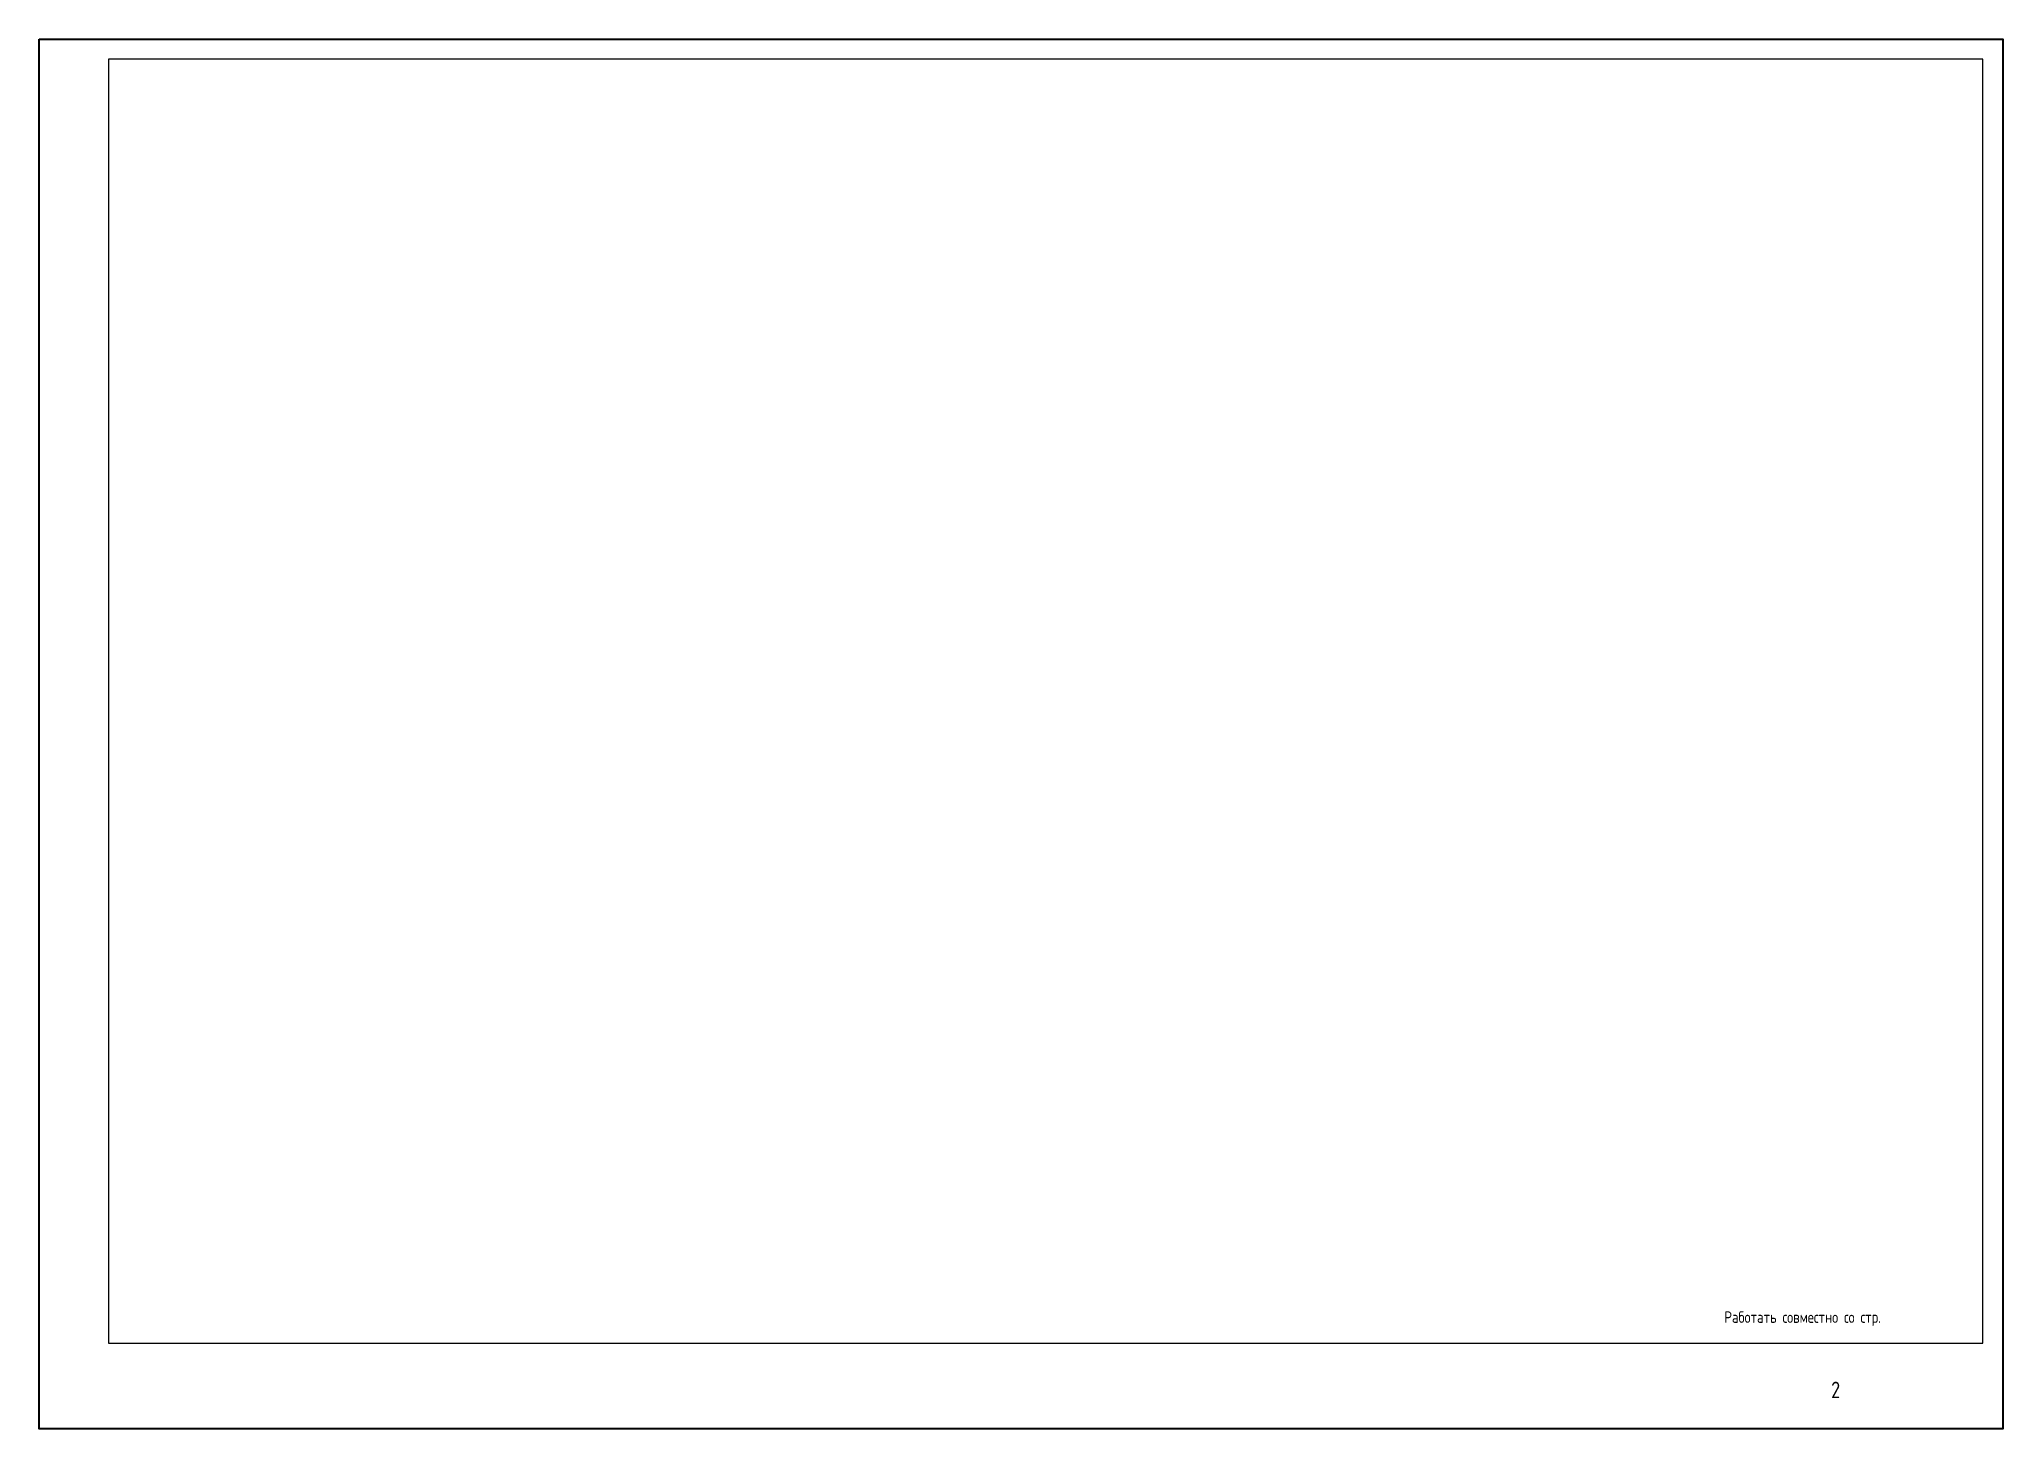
# Paper-space layout '01 А2' of a CAD drawing. Header units: millimetres. Extents: x 376 to 972, y -53 to 369.
import ezdxf

# ---------------------------------------------------------------- set-up
doc = ezdxf.new("R2010")
doc.units = ezdxf.units.MM
doc.layers.get('Defpoints').update_dxf_attribs({"color": 9})
doc.layers.add('ОСНОВНЫЕ', color=7, linetype='Continuous', lineweight=30)
doc.styles.add('GOST 2.304', font='CS_Gost2304.shx')

# ---------------------------------------------------------------- blocks, each defined once
blk = doc.blocks.new('5 мм номер')
at = {"layer": 'ОСНОВНЫЕ', "style": 'GOST 2.304'}
blk.add_attdef('PAGE', (0, 0), '', height=5, dxfattribs=at)

psp = doc.layouts.new('01 А2')

# ---------------------------------------------------------------- linework, layer by layer
at = {"layer": 'ОСНОВНЫЕ'}
psp.add_lwpolyline([(375.78, 369.31), (971.78, 369.31), (971.78, -52.69), (375.78, -52.69)], close=True, dxfattribs=at)

# ---------------------------------------------------------------- block references
psp.add_blockref('5 мм номер', (919.69, -43.38), dxfattribs=at).add_auto_attribs({'PAGE': '2'})

# ---------------------------------------------------------------- texts
at = {"layer": 'ОСНОВНЫЕ', "color": 7, "linetype": 'Continuous', "lineweight": 30, "style": 'GOST 2.304'}
psp.add_text('Работать совместно со стр. ', height=3.5, dxfattribs=at).set_placement((887.27, -20.53))

# ---------------------------------------------------------------- viewports
at = {"layer": 'Defpoints'}
psp.add_viewport(center=(681.28, 168.31), size=(569, 390), view_center_point=(782639.65, -150338.19), view_height=5253.2474, dxfattribs=at)

doc.saveas('drawing.dxf')
